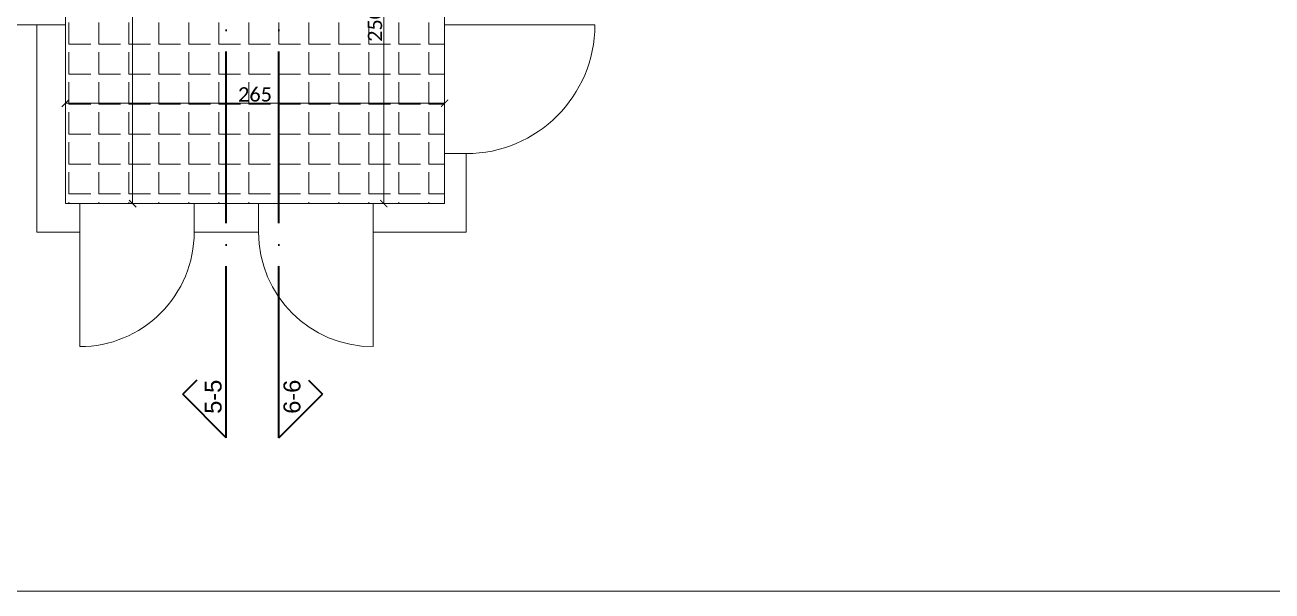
# Model space of a CAD drawing. Header units: centimetres. Extents: x -26724 to 60145, y -23645 to 6771.
# Drawn here: x 1981 to 2852, y 4039 to 4435 of the extents above; entities that cross this region are included whole.
import ezdxf

# ---------------------------------------------------------------- set-up
doc = ezdxf.new("R2010")
doc.units = ezdxf.units.CM
doc.linetypes.add('ACAD_ISO04W100', pattern=[30, 24, -3, 0, -3])
doc.layers.add('2.IZGLED', color=7, linetype='Continuous', lineweight=13)
doc.layers.add('4.KOTE', color=88, linetype='Continuous', lineweight=15)
doc.layers.add('3.IZGLED 2', color=7, linetype='Continuous', lineweight=9, true_color=0x4a4a4a)
doc.layers.add('IZGLED 2', color=253, linetype='Continuous', lineweight=9, true_color=0x828282)
doc.styles.add('0.15', font='arial.ttf', dxfattribs={"height": 0.15})
doc.styles.get("Standard").update_dxf_attribs({"font": 'calibri.ttf'})
doc.dimstyles.new('ja 1 50', dxfattribs={"dimtxt": 10, "dimasz": 5, "dimexe": 5, "dimexo": 5, "dimgap": 1, "dimtad": 1, "dimdec": 0, "dimtxsty": 'Standard', "dimblk": 'ARCHTICK', "dimcen": 2.5, "dimclrd": 256, "dimclrt": 7, "dimadec": 0, "dimazin": 0, "dimtfac": 1, "dimtdec": 0, "dimtix": 1, "dimtmove": 1, "dimatfit": 3, "dimldrblk": 'ARCHTICK', "dimfxl": 10, "dimfxlon": 1, "dimlwd": 0, "dimlwe": 9, "dimarcsym": 0})

# ---------------------------------------------------------------- blocks, each defined once
blk = doc.blocks.new('_ArchTick')
at = {"color": 0, "linetype": 'ByBlock', "const_width": 0.15}
blk.add_lwpolyline([(-0.5, -0.5), (0.5, 0.5)], dxfattribs=at)
blk = doc.blocks.new('*D2349')
at = {"layer": '4.KOTE', "color": 0, "lineweight": 9, "transparency": 16777216}
for p, q in [((2009.27, 4384.26), (2009.27, 4385.18)), ((2274.27, 4381.65), (2274.27, 4385.18))]:
    blk.add_line(p, q, dxfattribs=at)
at = {"layer": '4.KOTE', "lineweight": 0, "transparency": 16777216}
blk.add_line((2009.27, 4380.18), (2274.27, 4380.18), dxfattribs=at)
at = {"layer": 'Defpoints', "color": 0, "transparency": 16777216}
for p in [(2274.27, 4380.18), (2009.27, 4309.96, 1216.69), (2274.27, 4309.96, -310)]:
    blk.add_point(p, dxfattribs=at)
at = {"layer": '4.KOTE', "lineweight": 0, "transparency": 16777216, "xscale": 5, "yscale": 5, "zscale": 5, "rotation": 180}
blk.add_blockref('_ArchTick', (2009.27, 4380.18), dxfattribs=at)
at = {"layer": '4.KOTE', "lineweight": 0, "transparency": 16777216, "xscale": 5, "yscale": 5, "zscale": 5}
blk.add_blockref('_ArchTick', (2274.27, 4380.18), dxfattribs=at)
at = {"layer": '4.KOTE', "color": 7, "transparency": 16777216, "insert": (2141.77, 4386.31), "char_height": 10, "attachment_point": 5}
blk.add_mtext('265', dxfattribs=at)
blk = doc.blocks.new('*D2350')
at = {"layer": '4.KOTE', "color": 0, "lineweight": 9, "transparency": 16777216}
for p, q in [((2227.35, 4559.96), (2226.76, 4559.96)), ((2241.76, 4309.96), (2226.76, 4309.96))]:
    blk.add_line(p, q, dxfattribs=at)
at = {"layer": '4.KOTE', "lineweight": 0, "transparency": 16777216}
blk.add_line((2231.76, 4309.96), (2231.76, 4559.96), dxfattribs=at)
at = {"layer": 'Defpoints', "color": 0, "transparency": 16777216}
for p in [(2231.76, 4559.96), (2274.27, 4559.96, 1216.69), (2274.27, 4309.96)]:
    blk.add_point(p, dxfattribs=at)
at = {"layer": '4.KOTE', "lineweight": 0, "transparency": 16777216, "xscale": 5, "yscale": 5, "zscale": 5}
for p, rotation in [((2231.76, 4559.96), 90), ((2231.76, 4309.96), 270)]:
    blk.add_blockref('_ArchTick', p, dxfattribs=dict(at, rotation=rotation))
at = {"layer": '4.KOTE', "color": 7, "transparency": 16777216, "insert": (2225.64, 4434.96), "char_height": 10, "attachment_point": 5, "rotation": 90}
blk.add_mtext('250', dxfattribs=at)
blk = doc.blocks.new('*D2351')
at = {"layer": '4.KOTE', "lineweight": 0, "transparency": 16777216}
blk.add_line((2056.25, 4309.96), (2056.25, 5339.96), dxfattribs=at)
at = {"layer": '4.KOTE', "color": 0, "lineweight": 9, "transparency": 16777216}
for p, q in [((2060.61, 5339.96), (2061.25, 5339.96)), ((2046.25, 4309.96), (2061.25, 4309.96))]:
    blk.add_line(p, q, dxfattribs=at)
at = {"layer": 'Defpoints', "color": 0, "transparency": 16777216}
for p in [(2009.27, 5339.96, 1216.69), (2056.25, 5339.96), (2009.27, 4309.96)]:
    blk.add_point(p, dxfattribs=at)
at = {"layer": '4.KOTE', "lineweight": 0, "transparency": 16777216, "xscale": 5, "yscale": 5, "zscale": 5}
for p, rotation in [((2056.25, 5339.96), 90), ((2056.25, 4309.96), 270)]:
    blk.add_blockref('_ArchTick', p, dxfattribs=dict(at, rotation=rotation))
at = {"layer": '4.KOTE', "color": 7, "transparency": 16777216, "insert": (2050.13, 4824.96), "char_height": 10, "attachment_point": 5, "rotation": 90}
blk.add_mtext('1030', dxfattribs=at)

msp = doc.modelspace()

# ---------------------------------------------------------------- hatches: boundary and pattern name
at = {"layer": '3.IZGLED 2'}
h = msp.add_hatch(dxfattribs=at)
h.set_pattern_fill('ANGLE', color=256, scale=3)
h.set_pattern_definition([(0, (0, 0), (0, 20.955), [15.24, -5.715]), (90, (0, 0), (-20.955, 1e-15), [15.24, -5.715])])
h.paths.add_polyline_path([(2814.27, 4769.96), (2629.27, 4769.96), (2629.27, 4752.46), (2624.27, 4752.46), (2624.27, 4769.96), (2359.27, 4769.96), (2359.27, 4674.96), (2344.27, 4674.96), (2344.27, 4679.95), (2354.27, 4679.96), (2354.27, 4769.96), (2204.27, 4769.96), (2204.27, 4679.96), (2274.22, 4679.96), (2274.22, 4674.96), (2204.27, 4674.96), (2204.27, 4669.96), (2194.27, 4669.96), (2194.27, 5339.96), (2009.27, 5339.96), (2009.27, 4309.96), (2274.27, 4309.96), (2274.27, 4559.96), (2194.27, 4559.96), (2194.27, 4579.96), (2204.27, 4579.96), (2204.27, 4569.96), (2624.27, 4569.96), (2624.27, 4587.46), (2629.27, 4587.46), (2629.27, 4569.96), (2814.27, 4569.96), (2814.27, 4667.46), (2629.27, 4667.46), (2629.26, 4657.46), (2624.27, 4657.46), (2624.27, 4682.46), (2629.27, 4682.46), (2629.27, 4672.46), (2814.27, 4672.46)])

# ---------------------------------------------------------------- linework, layer by layer
at = {"layer": '2.IZGLED'}
msp.add_lwpolyline([(1532.84, 4039.02), (1532.84, 5524.02), (3632.84, 5524.02), (3632.84, 4039.02), (1532.84, 4039.02)], dxfattribs=at)
at = {"layer": '3.IZGLED 2', "transparency": 33554687, "extrusion": (-1, -1.76119e-09, 1.21116e-16)}
for p, q in [((2274.27, 4459.96, -310), (2274.27, 4434.96, -310)), ((2274.27, 4344.96, -310), (2274.27, 4309.96, -310))]:
    msp.add_line(p, q, dxfattribs=at)
at = {"layer": '3.IZGLED 2', "ltscale": 12}
for p, q in [((1989.27, 4434.96), (1889.27, 4434.96)), ((2009.27, 4434.96), (1989.27, 4434.96)), ((1989.27, 4434.96), (1989.27, 4289.96)), ((2009.27, 4309.96), (2009.27, 4434.96)), ((2274.27, 4434.96, -100), (2289.27, 4434.96, -100)), ((2289.27, 4434.96, -100), (2379.27, 4434.96, -310)), ((2019.27, 4289.96), (2019.27, 4209.96)), ((2224.27, 4289.96), (2224.27, 4209.96))]:
    msp.add_line(p, q, dxfattribs=at)
at = {"layer": '3.IZGLED 2', "transparency": 33554687, "extrusion": (0, 0, -1)}
for p, q in [((2274.27, 4344.96, -310), (2274.27, 4309.96)), ((2289.27, 4344.96, -310), (2274.27, 4344.96, -310)), ((2289.27, 4289.96, -310), (2289.27, 4344.96, -310))]:
    msp.add_line(p, q, dxfattribs=at)
at = {"layer": '3.IZGLED 2', "transparency": 33554687, "extrusion": (1, 1.76119e-09, 1.26897e-16)}
msp.add_line((2289.27, 4289.96, -310), (2289.27, 4344.96, -310), dxfattribs=at)
at = {"layer": '3.IZGLED 2'}
for p, q in [((2019.27, 4309.96), (2009.27, 4309.96)), ((2019.27, 4309.96, -100), (2019.27, 4289.96, 50)), ((2099.27, 4309.96, -100), (2099.27, 4289.96, 50)), ((2144.27, 4309.96), (2099.27, 4309.96)), ((2144.27, 4309.96, -100), (2144.27, 4289.96, 50)), ((2224.27, 4309.96, -100), (2224.27, 4289.96, -100)), ((2274.27, 4309.96), (2224.27, 4309.96)), ((2019.27, 4289.96), (1989.27, 4289.96)), ((2144.27, 4289.96), (2099.27, 4289.96)), ((2289.27, 4289.96), (2224.27, 4289.96))]:
    msp.add_line(p, q, dxfattribs=at)
at = {"layer": '3.IZGLED 2', "elevation": 1216.69}
msp.add_lwpolyline([(2009.27, 5339.96), (2009.27, 4309.96), (2274.27, 4309.96), (2274.27, 4559.96), (2194.27, 4559.96), (2194.27, 4579.96), (2204.27, 4579.96), (2204.27, 4569.96), (2624.27, 4569.96), (2624.27, 4587.46), (2629.27, 4587.46), (2629.27, 4569.96), (2814.27, 4569.96), (2814.27, 4667.46), (2629.27, 4667.46), (2629.26, 4657.46), (2624.27, 4657.46), (2624.27, 4682.46), (2629.27, 4682.46), (2629.27, 4672.46), (2814.27, 4672.46), (2814.27, 4769.96)], dxfattribs=at)
at = {"layer": '3.IZGLED 2', "ltscale": 12}
for centre, radius, start, end in [((1989.27, 4434.96), 100, 89.99989, 180), ((2289.27, 4434.96, -310), 90, 270, 0), ((2019.27, 4289.96), 80, 270, 0.00021), ((2224.27, 4289.96), 80, 180, 270)]:
    msp.add_arc(centre, radius, start, end, dxfattribs=at)
at = {"layer": 'IZGLED 2', "color": 5, "linetype": 'ACAD_ISO04W100', "lineweight": 35, "ltscale": 5}
for p, q in [((2121.72, 4146.28), (2121.72, 5489.49)), ((2158.37, 4146.28), (2158.37, 5489.49))]:
    msp.add_line(p, q, dxfattribs=at)
at = {"layer": 'IZGLED 2', "color": 5, "lineweight": 35}
for p, q in [((2101.03, 4186.5), (2091.26, 4176.73)), ((2179.05, 4186.5), (2188.82, 4176.73)), ((2121.72, 4146.28), (2091.26, 4176.73)), ((2158.37, 4146.28), (2188.82, 4176.73))]:
    msp.add_line(p, q, dxfattribs=at)

# ---------------------------------------------------------------- texts
at = {"layer": 'IZGLED 2', "color": 5, "style": '0.15'}
for s, p in [('5-5', (2118.4, 4163.04)), ('6-6', (2173.48, 4163.04))]:
    msp.add_text(s, height=11.788, rotation=90, dxfattribs=at).set_placement(p)

# ---------------------------------------------------------------- dimensions: what is measured, and where the dimension line sits
at = {"layer": '4.KOTE'}
for base, p1, p2, picture, middle in [((2056.25, 5339.96), (2009.27, 4309.96), (2009.27, 5339.96, 1216.69), '*D2351', (2050.13, 4824.96)), ((2231.76, 4559.96), (2274.27, 4309.96), (2274.27, 4559.96, 1216.69), '*D2350', (2225.64, 4434.96))]:
    dim = msp.add_linear_dim(base=base, p1=p1, p2=p2, angle=90, dimstyle='ja 1 50', dxfattribs=at)
    dim.commit()
    dim.dimension.update_dxf_attribs({"geometry": picture, "text_midpoint": middle})
dim = msp.add_linear_dim(base=(2274.27, 4380.18), p1=(2009.27, 4309.96, 1216.69), p2=(2274.27, 4309.96, -310), dimstyle='ja 1 50', dxfattribs=at)
dim.commit()
dim.dimension.update_dxf_attribs({"geometry": '*D2349', "text_midpoint": (2141.77, 4386.31)})

doc.saveas('drawing.dxf')
